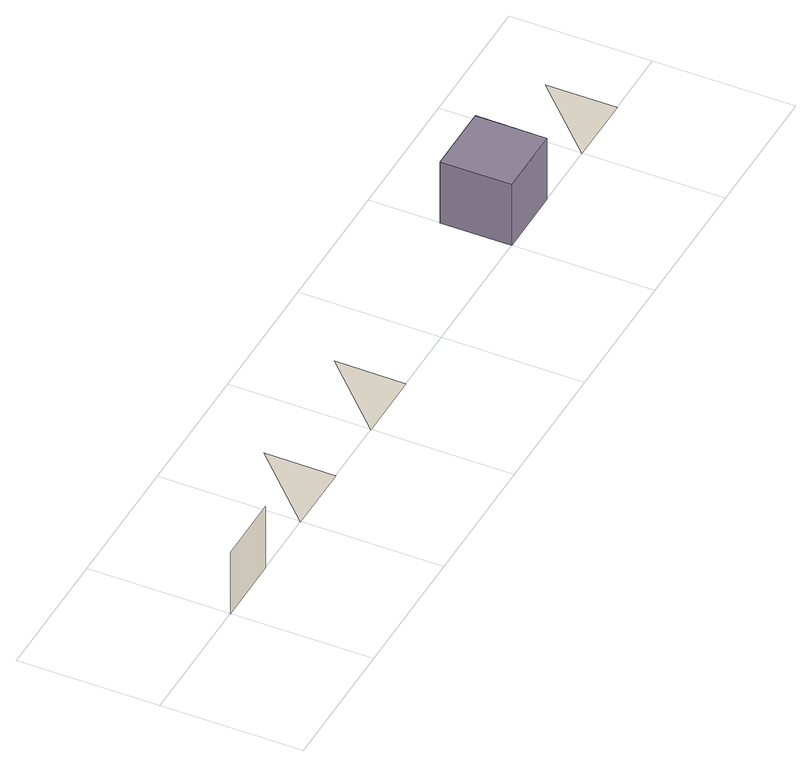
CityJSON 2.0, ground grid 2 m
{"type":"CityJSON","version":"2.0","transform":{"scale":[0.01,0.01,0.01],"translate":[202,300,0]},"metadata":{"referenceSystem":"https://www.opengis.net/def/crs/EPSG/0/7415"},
"CityObjects":{
"bridge1":{"type":"Bridge","attributes":{"name":"Foot bridge","class":"1000"},"children":["bridge1-1","bridge1-2","bridge1-3"]},
"bridge1-1":{"type":"BridgePart","parents":["bridge1"],"geometry":[{"type":"MultiSurface","lod":"2","boundaries":[[[0,1,2,3]]],"semantics":{"surfaces":[{"type":"WallSurface","name":"North parapet"}],"values":[0]}}]},
"bridge1-2":{"type":"BridgeInstallation","parents":["bridge1"],"geometry":[{"type":"MultiSurface","lod":"2","boundaries":[[[4,5,6]]]}]},
"bridge1-3":{"type":"BridgeConstructiveElement","parents":["bridge1"],"geometry":[{"type":"MultiSurface","lod":"2","boundaries":[[[7,8,9]]]}]},
"tunnel1":{"type":"Tunnel","attributes":{"name":"Road tunnel"},"children":["tunnel1-1"],"geometry":[{"type":"Solid","lod":"1","boundaries":[[[[10,11,12,13]],[[14,15,16,17]],[[10,14,17,11]],[[12,16,15,13]],[[13,15,14,10]],[[11,17,16,12]]]]}]},
"tunnel1-1":{"type":"TunnelPart","parents":["tunnel1"],"geometry":[{"type":"MultiSurface","lod":"2","boundaries":[[[18,19,20]]]}]}
},
"vertices":[
[0,0,0],[100,0,0],[100,0,100],[0,0,100],
[200,0,0],[300,0,0],[300,100,0],
[400,0,0],[500,0,0],[500,100,0],
[800,0,0],[900,0,0],[900,100,0],[800,100,0],[800,0,100],[800,100,100],[900,100,100],[900,0,100],
[1000,0,0],[1100,0,0],[1100,100,0]
]}
